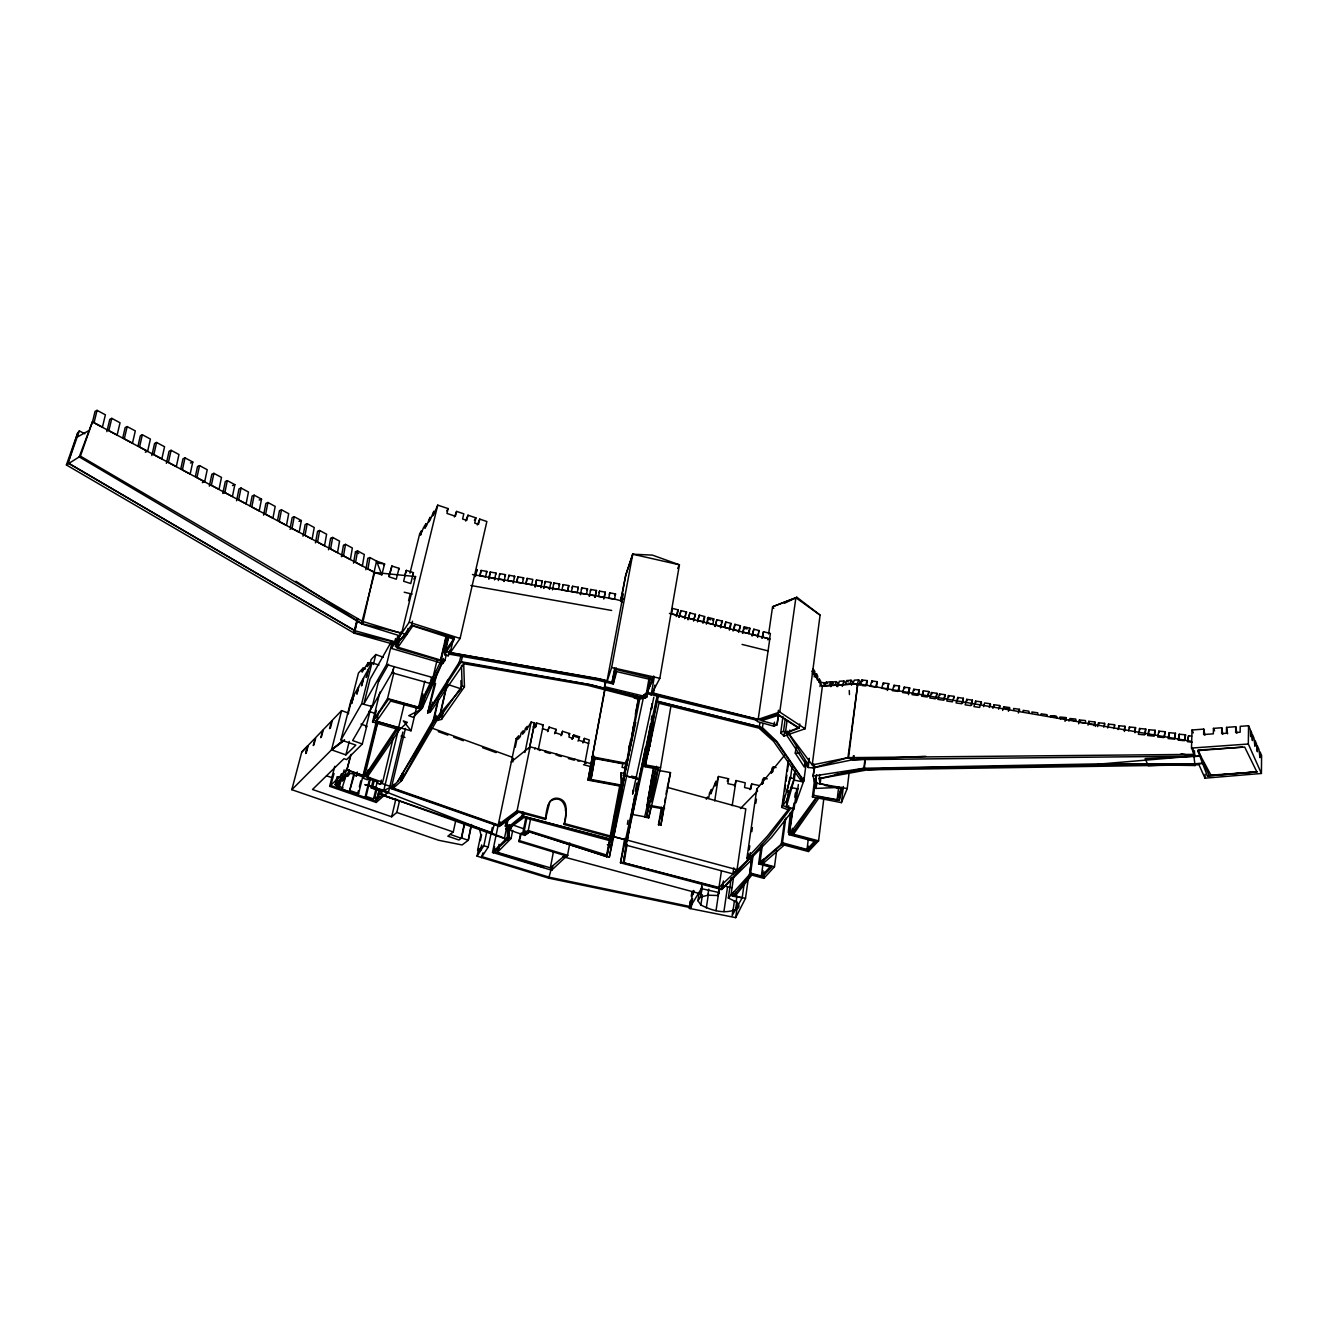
<?xml version="1.0" encoding="UTF-8"?>
<svg xmlns="http://www.w3.org/2000/svg" width="1328" height="1328" viewBox="0 0 1328 1328"><rect width="100%" height="100%" fill="white"/><g stroke="black" fill="none" stroke-linecap="round" stroke-linejoin="round"><path stroke-width="1.5" d="M635.763 722.382L622.035 786.475L620.956 786.259L621.106 772.813L624.791 773.51M1195.034 765.625L1194.287 763.832L1203.865 763.318L1209.376 775.867L1207.368 775.917L1256.869 771.883L1207.368 775.917L1197.756 750.652L1242.427 747.116M865.507 758.022L864.362 768.248L868.18 769.808L1198.985 764.779L1204.994 778.175L1261.417 773.46L1261.6 755.466L1260.023 751.864L1259.957 757.657L1258.944 749.407L1257.417 745.921L1257.35 751.731L1256.487 743.813L1255.01 740.41L1254.927 746.253L1253.931 737.953L1252.503 734.699L1252.42 740.559L1251.756 733.023L1250.76 730.732L1250.677 736.592L1250.229 729.52L1248.569 725.719L1240.219 726.35L1240.136 732.226L1235.654 732.558L1235.754 726.698L1226.557 727.379L1226.441 733.239L1221.644 733.604L1221.76 727.744L1213.443 728.375L1213.327 733.82L1203.633 734.55L1203.782 729.105L1192.029 730.002L1191.498 748.162M1254.877 772.049L1210.97 775.154L1197.756 750.652M507.512 828.772L507.346 839.611L493.435 852.377L494.63 848.542M1261.417 773.46L1248.32 744.012L1248.569 725.719M1236.849 733.189L1235.754 726.698M1227.62 733.836L1226.557 727.379M1222.756 734.168L1221.76 727.744M798.344 784.533L795.937 802.859L803.374 782.026L803.49 778.009M1193.025 748.926L1195.034 765.526L1099.318 763.866L864.362 768.248M1191.166 741.29L857.772 683.737L848.542 757.641L853.539 759.682L1194.735 756.097L1194.436 750.735M1204.878 735.148L1203.782 729.105M1204.994 778.175L1205.094 774.241M1195.084 756.147L1191.515 748.062L1248.32 744.012M634.784 795.19L623.347 862.652L722.233 888.947L768.912 836.972L790.641 808.503L782.773 805.581L786.442 800.85L793.663 779.968L793.878 773.925M824.389 684.152L824.472 682.741L820.77 682.459M397.67 636.278L396.209 642.171L394.101 644.395L354.41 633.273L357.597 618.865M619.894 784.964L610.05 836.972L563.802 824.422C568.633 814.612 565.778 792.484 550.473 800.983M563.802 824.422L564.45 823.543C565.213 815.674 570.027 801.647 558.955 798.51C547.269 795.671 546.356 811.989 545.426 819.442L516.492 811.591M788.234 832.473L790.475 812.387M486.546 572.916L486.795 571.405L481.085 570.426L480.105 575.505M854.004 755.599L853.539 759.682L925.666 756.313M814.711 778.822L812.404 796.933L841.421 802.643L847.231 788.583L849.173 772.282M865.092 758.022L863.881 768.248L819.193 778.656L820.123 783.869L826.929 785.097M744.161 883.9L742.186 897.828L732.857 896.217L751.299 873.99L762.255 876.928L772.016 866.869L760.081 863.449L782.624 843.795L808.038 850.302L816.338 841.321L791.538 834.432L817.749 796.651L839.246 800.435L840.475 790.143M841.421 802.643L843.363 786.525M490.248 572.036L488.853 578.892L490.248 572.036L495.958 573.015L495.693 574.526M812.404 796.933L813.599 795.306L837.138 799.722L838.599 787.62M819.691 774.539L819.193 778.656L867.699 769.808L863.881 768.248L813.101 776.067L816.039 788.417L839.91 787.371M625.886 848.824L626.384 844.757L623.347 862.652M784.732 819.509L781.246 844.276L808.42 851.53L818.579 840.84L823.858 798.377M84.843 433.791L79.348 430.903L77.721 432.862L66.4 464.949L354.227 633.157L357.68 618.914M813.599 795.306L815.392 781.196M781.246 844.276L782.474 842.749L807.009 849.472L808.304 839.23M808.038 850.302L808.553 846.251M808.42 851.53L808.935 847.43M820.123 783.869L820.887 777.81M787.205 731.081L786.641 735.181L808.171 767.501L813.168 767.899L852.941 759.699L853.439 755.698M701.981 887.901L701.201 893.993L562.806 856.66M789.811 730.101L789.264 734.201L812.221 764.961L822.381 686.178L857.772 683.737L847.945 757.657L813.168 767.899L813.682 763.866M824.024 686.261L824.472 682.741M805.1 760.977L804.303 767.053L795.273 753.142L796.086 747.017M816.006 677.297L816.471 673.761L813.151 673.777M671.121 704.919L660.564 767.684L648.745 817.865L644.628 817.102L655.783 768.729L645.076 766.754L658.97 703.259L758.985 728.142L773.626 741.356L800.917 780.515L803.855 781.013L806.196 762.953M817.301 679.853L817.766 676.334L816.471 673.761M818.812 682.227L819.26 678.708L820.671 681.297L819.974 686.559M808.171 767.501L809.217 759.433M499.56 575.19L499.76 573.646L505.47 574.642L505.188 576.136M807.009 849.472L814.462 841.371L789.147 834.731L792.617 808.47M789.147 834.731L793.995 803.158M794.791 797.115L795.323 793.098M624.724 838.4L620.475 862.818L721.718 889.511L751.233 860.162L750.469 858.901L771.369 837.503L794.094 808.802L796.767 788.633M782.956 716.605L780.715 732.873L783.968 736.044L805.15 728.757L820.09 615.113L796.933 597.301L772.581 606.73L768.63 633.954M791.538 834.432L792.351 828.29M812.487 674.192L813.201 668.88L814.894 671.619L814.197 676.915M793.48 834.183L818.745 798.178L816.139 797.597L790.011 833.337L793.48 834.183L794.011 830.149M800.917 780.515L801.448 776.498M794.094 808.802L786.359 806.826L788.517 790.691M788.699 805.764L788.168 809.781L781.893 807.457L790.542 777.893L792.069 766.356M782.474 842.749L785.761 818.148M809.233 758.255L807.889 764.131L787.853 732.442L799.224 728.01L799.771 723.959M786.359 806.826L794.41 778.706L795.439 771.02M781.893 807.457L788.151 761.11M699.175 892.549L697.93 900.699L700.869 904.966C711.841 910.776 726.881 915.092 738.235 908.037A20.617 7.702 9 0 0 736.11 901.828L728.325 898.027L749.606 874.488L763.866 878.356L774.473 866.769L776.664 850.551M782.773 805.581L784.134 795.439M784.682 791.388L785.495 785.313M786.043 781.246L786.873 775.17M787.421 771.12L788.234 765.044M789.928 777.129L786.989 792.069M780.715 732.873L783.553 731.014L785.246 718.797M763.866 878.356L764.696 872.214M783.968 736.044L784.533 731.944M778.557 714.647L777.013 724.856L761.475 720.706L778.64 715.228L798.327 727.893L785.412 732.774L787.089 720.589M733.554 877.36L730.948 895.321L735.065 896.251L751.681 875.235L749.606 874.488L750.619 873.143L761.342 875.965L770.107 866.985L758.62 863.897L761.16 845.67M758.62 863.897L759.965 862.602L762.471 844.525M760.081 863.449L760.629 859.465M773.394 766.82L772.73 771.634L771.336 773.012L772 768.215L773.394 766.82L776.083 767.617M774.473 866.769L762.571 863.615L763.318 859.349M761.342 875.965L763.65 859.432M762.255 876.928L763.102 870.819M508.724 576.784L508.939 575.256L514.666 576.236L514.368 577.746M654.87 685.115L653.476 693.133L651.6 694.677L756.147 720.058L757.425 721.602L773.875 726.2L774.44 722.15M658.555 695.49L626.999 840.06L612.407 836.325L639.913 698.229L647.616 692.486L760.313 720.025L777.859 714.315L778.424 710.248M778.424 714.713L777.013 724.856L773.875 726.2M847.231 788.583L815.425 783.039L816.554 774.905M627.032 844.558L624.044 862.918L718.979 887.469L747.764 860.112L746.917 858.32L756.761 789.098L784.466 755.416M747.764 860.112L748.627 854.02M749.208 849.953L749.789 845.886M751.814 831.643L752.378 827.576M755.848 803.191L756.429 799.124M749.49 858.618L750.337 852.626M690.626 900.334L689.381 908.402L735.679 917.648L745.506 898.359L748.378 877.924M751.233 860.162L751.797 856.095M749.457 874.637L752.046 856.278M749.606 874.488L752.179 856.112M750.619 873.143L753.208 854.668M762.305 784.267L763.998 778.042L767.269 778.889M669.412 613.42L769.792 639L758.188 719.328L756.147 720.058L779.752 712.057L795.887 597.749L796.933 597.301L784.483 603.261M815.425 783.039L816.571 774.921M629.273 751.615L634.137 722.98L630.966 743.182M733.006 909.497L732.143 915.573L742.186 897.828M750.054 789.629L751.681 783.952L759.417 785.578M732.99 910.825L734.467 900.633M735.065 896.251L735.646 892.25M803.208 780.416L776.399 741.92L759.35 726.698L759.915 722.681M751.681 783.952L750.967 788.948L746.502 788.002L744.56 787.521L745.24 782.823L736.044 780.549L734.484 786.209M736.11 901.828L736.974 895.786M735.612 909.431L736.791 901.264M803.855 781.013L776.963 741.522L762.421 727.644L763.002 723.611M735.679 917.648L737.14 907.439M728.325 898.027L731.247 877.941M632.344 811.757L627.414 840.159L623.828 844.542L732.89 873.874L733.77 867.815M732.857 896.217L733.438 892.25M732.89 873.874L737.04 869.707L745.821 808.935L667.951 787.521M523.298 579.323L523.614 577.813L517.887 576.833L516.891 581.913M722.233 888.947L723.411 880.962M762.72 637.075L763.5 631.696L770.389 633.489L769.609 638.884L762.72 637.075L761.907 638.303L763.5 631.696M723.909 911.606L727.478 887.22M816.039 788.417L816.919 782.408M542.007 582.411L542.222 580.967L536.495 579.971L535.118 586.843L536.495 579.971M718.979 887.469L721.403 871.185M697.93 900.699L700.454 897.13L707.841 895.221L718.116 895.504L718.714 891.486M716.024 910.693L719.328 888.366M718.116 895.504L719.909 888.548M732.176 805.731L736.044 780.549M758.172 633.622L757.641 637.208L759.334 630.634L753.823 629.206L752.113 635.797L753.823 629.206M721.718 889.511L722.615 883.419M707.841 895.221L708.754 889.162M706.33 907.904L708.471 893.678M748.378 633.008L749.822 628.227L744.294 626.799L742.584 633.39L744.294 626.799M749.822 628.227L749.009 633.605L743.481 632.194M708.82 797.53L709.517 792.982L711.476 789.413L710.779 793.978L715.908 781.262L715.194 785.944L716.423 783.719L718.448 776.482L728.574 778.756L727.844 783.653L735.347 785.246M700.869 904.966L702.429 894.806M814.628 765.941L813.101 776.067L814.562 768.082M738.949 630.601L740.426 625.754L734.899 624.326L733.073 631.032M738.667 632.394L740.426 625.754M689.381 908.402L701.333 888.631L701.948 884.564M714.713 800.95L718.448 776.482M700.454 897.13L702.014 886.888M527.067 578.394L525.921 583.756L531.665 584.735L532.794 579.39L527.067 578.394L526.071 583.49M729.686 628.327L730.251 624.741M729.404 630.119L731.313 623.446L725.769 622.019L724.225 626.932M690.261 901.563L689.365 907.406L548.696 878.157L477.067 856.145L478.711 848.393M691.257 896.284L691.871 892.25M692.884 890.988L690.46 906.592L691.34 906.792L692.602 898.608M734.899 624.326L734.069 629.704L739.596 631.132M693.233 894.524L693.863 890.441M725.769 622.019L724.922 627.397L730.466 628.825M357.265 618.566L353.895 632.477L398.035 642.935L399.462 637.091M721.071 624.26L720.506 627.845L722.415 621.155L716.871 619.728L715.028 626.451L716.871 619.728M713.767 618.898L712.904 624.276L707.359 622.849L708.222 617.47L713.767 618.898L712.738 620.209M706.396 624.177L708.222 617.47M622.035 786.475L626.368 760.164M703.259 621.471L703.857 617.902M702.977 623.264L704.886 616.574L699.325 615.146L697.781 620.076M693.83 619.263L695.44 614.366L689.879 612.922L688.037 619.645L689.879 612.922M693.531 621.056L695.44 614.366M661.41 807.291L658.489 824.788L660.896 825.236L664.116 805.797M664.764 801.913L665.411 798.012M666.058 794.127L666.689 790.243M660.896 825.236L670.491 772.597L658.92 770.456M697.482 621.869L699.325 615.146M369.865 557.544L367.939 568.965L374.645 572.501L415.564 576.551L401.637 633.356L399.927 635.846L362.461 624.21L376.554 561.113L369.865 557.544L367.806 558.308L365.881 569.729M685.248 615.163L684.634 618.732L686.559 612.042L680.982 610.598L679.139 617.337L680.982 610.598M676.5 614.764L678.11 609.867L672.549 608.423L671.619 613.802L677.197 615.229L678.11 609.867M658.489 824.788L662.489 808.686L647.4 806.063L647.101 804.868L652.131 775.303M647.4 806.063L653.127 769.393M353.53 563.138L355.506 551.684L357.564 550.904L364.32 554.523L362.378 565.96L355.589 562.375L357.564 550.904M650.604 723.86L643.383 765.642L658.057 768.348L646.52 817.102L632.609 814.529L645.458 747.448M651.301 719.892L651.982 715.908M648.944 678.84L646.454 693.1L651.152 694.909L659.833 678.293L679.421 564.815L652.446 555.121L632.742 554.208L625.754 575.09L620.823 601.484M645.076 766.754L655.949 704.222M620.475 862.818L657.393 694.876M647.798 754.37L653.476 724.026L649.857 746.037M620.956 786.259L588.038 780.117L604.688 689.531M620.989 785.213L611.926 836.208L610.814 835.959L609.452 838.848L610.565 839.097L611.959 831.029M614.051 818.944L614.748 814.911M627.364 824.323L628.061 820.289M632.643 794.028L633.356 789.977M646.454 693.1L652.961 680.069L653.658 676.035M651.152 694.909L654.306 676.799M635.315 791.239L636.726 783.088M652.363 703.608L651.351 709.434L653.841 697.183M343.504 555.868L345.529 544.364L352.352 547.999L350.36 559.486L343.504 555.868L341.445 556.648L343.471 545.161L345.529 544.364M630.584 740.045L622.45 785.91L589.466 779.835L593.35 757.757L626.799 764.115L638.735 697.2M641.889 698.777L638.519 698.146L635.365 714.082M605.352 682.177L604.223 688.269L645.076 698.312L645.79 694.295M645.076 698.312L646.935 696.901L647.632 692.884M647.616 692.486L650.089 678.376M621.056 772.796L622.251 785.28L590.993 779.436L594.695 758.537L622.815 763.766L622.052 767.385L626.069 768.115L626.999 763.417L592.122 756.777M525.058 834.914L529.64 831.61L606.796 856.776L610.465 839.711L612.324 836.358L621.388 785.363L612.407 836.325M607.361 844.641L611.229 845.87L612.988 835.959M617.553 810.213L618.267 806.245M562.84 842.55L609.303 857.307L613.204 835.279M615.229 824.754L626.534 761.193M628.675 749.158L629.389 745.141M613.719 836.657L624.575 775.469M328.531 549.775L330.606 538.238L332.664 537.442L339.553 541.127L337.511 552.647L330.589 548.979L332.664 537.442M609.585 838.831L606.68 855.099L528.262 830.531L523.664 833.835L522.701 833.503L526.087 816.62M523.647 828.772L512.492 824.854L510.583 829.253L508.79 828.622L523.863 817.517L609.751 840.624L610.465 836.623M544.895 582.975L545.177 581.465L550.904 582.461L549.443 589.3L549.792 587.823L544.048 586.827L543.783 588.337L545.177 581.465M315.466 542.886L317.575 531.3L319.633 530.486L326.605 534.221L324.513 545.775L317.525 542.073L319.633 530.486M449.777 650.156L448.864 654.09L597.318 680.102L613.237 684.003L616.209 667.951M302.983 536.18L305.141 524.543L307.183 523.73L314.238 527.482L312.113 539.102L305.025 535.367L307.183 523.73M588.038 780.117L604.871 690.062M677.678 568.417L679.421 564.815L632.742 554.208L611.66 667.519L606.78 682.426L623.297 593.931L620.956 598.015L624.027 598.911M589.466 779.835L593.915 755.947M590.993 779.436L595.093 757.392M448.134 637.606L444.88 651.583L598.712 678.99L612.059 682.343L614.665 668.233M1185.539 734.816L1184.46 740.692L1178.168 740.111L1179.264 734.235L1185.539 734.816L1184.875 740.177M290.317 527.299L292.16 517.571L294.218 516.725L301.34 520.543L299.165 532.196L292.011 528.411L289.952 529.241M553.577 584.503L553.859 582.975L559.586 583.971L558.49 589.333L552.763 588.337M529.241 749.341L534.62 722.996L531.167 722.05L526.519 729.802L527.216 726.366L525.307 728.491L524.593 731.927L522.535 734.201L523.265 730.682L521.024 733.172L520.294 736.675L518.086 739.132L518.8 735.712L516.177 738.617L492.522 852.41L551.618 870.205L567.537 855.282L569.845 843.081M584.785 763.749L589.267 739.962L584.403 738.401L582.926 742.701L584.403 738.401M620.541 601.053L625.77 575.09M604.223 688.269L605.651 682.708M1175.446 733.255L1174.35 739.115L1168.092 738.551L1169.204 732.691L1175.446 733.255L1174.782 738.617M1178.683 739.613L1179.264 734.235M292.011 528.411L294.218 516.725M509.122 829.585L508.06 839.578L509.188 833.586L508.06 839.578L369.333 785.363M615.511 593.915L614.482 599.293L608.755 598.247L609.768 592.869L615.511 593.915L615.13 595.342M611.229 845.87L613.038 836.275M1168.623 738.053L1169.204 732.691M551.137 869.558L548.696 878.157M551.618 870.205L552.382 866.188M603.742 599.011L605.269 592.172L599.542 591.126L599.127 592.603M551.983 869.857L552.747 865.839M605.269 592.172L604.24 597.55L598.496 596.488L599.542 591.126M578.045 741.157L579.523 736.841L573.679 734.965L572.202 739.298L573.679 734.965M508.109 824.688L507.296 828.705L523.381 816.454L610.565 839.097L612.092 831.079M612.855 827.078L613.619 823.078M614.383 819.077L620.89 785.031M647.682 801.083L653.791 769.061M648.745 817.865L651.052 805.847M651.816 801.846L658.323 767.833M1165.054 731.711L1163.942 737.555L1157.717 736.99L1158.829 731.147L1165.054 731.711L1164.407 737.057M277.569 520.427L279.461 510.666L281.503 509.819L288.707 513.67L286.483 525.357L279.245 521.539L281.503 509.819M499.029 844.342L497.386 852.344L550.34 867.848L553.427 851.763M841.886 787.272L837.138 799.722M1155.128 730.284L1153.999 736.11L1147.79 735.529L1148.936 729.719L1155.128 730.284L1154.48 735.612M596.471 590.479L595.01 597.318L596.471 590.479L590.744 589.483L590.396 590.977M560.997 735.729L562.508 731.296L569.646 733.571L568.948 737.123L573.015 738.418M606.796 856.776L610.764 836.441M646.52 817.102L649.707 800.85M650.488 796.783L656.447 766.306M1145.085 734.384L1145.732 729.055L1139.557 728.491L1138.411 734.301L1144.587 734.882L1145.732 729.055M1148.371 735.065L1148.936 729.719M1191.714 736.127L1188.56 735.778L1187.415 741.671L1192.162 742.186M1187.863 741.14L1188.56 735.778M263.575 515.131L265.882 503.378L267.924 502.499L275.195 506.4L272.921 518.136L265.617 514.268L267.924 502.499M562.74 586.113L563.039 584.602L568.766 585.598L567.687 590.96L561.943 589.964L563.039 584.602M587.507 588.885L586.461 594.247L580.718 593.251L580.386 594.745L581.78 587.889L587.507 588.885L587.109 590.362M562.508 731.296L561.81 734.832L555.386 732.79L554.573 733.687L556.083 729.338L549.128 727.097L547.601 731.479L549.128 727.097M590.744 589.483L589.35 596.355L589.682 594.844L595.425 595.84M545.426 819.442L549.842 801.548M625.222 767.966L626.152 763.251M261.533 499.112L259.209 510.898L251.822 506.981L254.179 495.178L261.533 499.112L259.176 500.009M555.386 732.79L556.083 729.338M1134.776 731.446L1135.54 727.578L1129.398 727.014L1128.634 730.881M1134.992 732.757L1135.54 727.578M250.162 505.885L252.137 496.041L254.179 495.178M507.744 820.936L506.117 828.855L524.826 835.395L525.855 830.913M528.262 830.531L530.636 818.612M578.311 587.258L577.232 592.62L571.488 591.624L572.567 586.262L578.311 587.258L577.912 588.736M1124.218 730.151L1124.982 726.3L1118.873 725.752L1118.093 729.587M1124.434 731.462L1124.982 726.3M506.117 828.855L522.07 815.857L522.867 811.856M567.67 590.661L568.766 585.598M550.34 867.848L564.865 855.481L518.949 841.587L520.593 833.469M518.949 841.587L521.539 832.872M538.238 749.938L543.285 724.922L536.728 723.096L534.902 727.694M523.664 833.835L526.851 818.015M236.583 500.772L238.99 488.92L241.032 488.023L248.469 492.007L246.095 503.843L238.625 499.892L241.032 488.023M398.035 642.935L398.483 640.743L406.584 634.336L408.011 628.459M529.573 747.531L533.906 726.267L535.964 726.831L536.728 723.096M497.386 852.344L511.064 838.499L512.724 830.382M394.184 784.167L393.237 788.185L498.116 824.92L517.09 810.694L530.104 746.784L591.159 763.716L590.495 764.646M1113.76 728.541L1114.541 724.69L1108.465 724.142L1107.685 727.993M234.84 484.654L232.417 496.539L224.864 492.539L222.822 493.435L225.295 481.533L227.32 480.636L234.84 484.654L232.5 485.583M504.408 838.566L506.781 827.045M508.79 828.622L509.603 824.671M509.155 829.452L507.13 839.528L382.364 794.874L375.492 800.983L330.738 785.462L334.042 773.51M524.942 752.461L531.167 722.05M523.381 816.454L524.178 812.487M572.268 587.773L572.567 586.262M1103.767 727.196L1104.564 723.362L1098.505 722.814L1097.708 726.632M224.864 492.539L227.32 480.636M393.735 784.649L392.806 788.566L499.228 825.867L500.058 821.849M512.774 762.006L513.421 758.886L512.193 757.226L430.77 727.661M552.465 589.848L553.859 582.975M506.466 820.488L505.254 826.398L507.562 820.671M483.027 852.842L481.334 857.606L488.189 847.164L492.306 827.493M493.335 852.875L494.597 846.783M515.281 747.232L516.957 739.098L516.177 738.617M508.06 839.578L509.305 833.552M1088.014 725.171L1088.811 721.353L1094.836 721.884L1095.019 723.328M1094.04 725.719L1094.836 721.884M209.343 486.181L211.849 474.245L213.891 473.332L221.494 477.399L219.02 489.318L211.384 485.284L213.891 473.332M486.745 831.959L483.873 845.67L477.067 856.145M542.222 580.967L540.894 587.756L541.094 586.312L535.367 585.333M202.337 482.645L204.695 481.699L207.218 469.714L199.532 465.613L197.507 466.543L195.365 476.52M481.649 844.957L480.404 850.816L477.599 850.302L480.902 834.714L479.474 828.987M480.354 840.641L481.583 834.781M1078.602 723.793L1079.415 719.992L1085.408 720.523L1085.607 721.967M199.532 465.613L196.959 477.599L204.695 481.699M581.448 589.383L581.78 587.889M609.303 857.307L643.366 697.897L589.267 684.468L461.231 661.726L427.666 712.97L430.206 712.19L463.688 663.701L587.424 685.265L639.781 698.827M1065.023 721.353L1065.836 717.568L1059.877 717.02L1060.192 718.481M192.776 462.011L190.186 474.03L182.384 469.896L185.007 457.861L192.776 462.011L190.435 462.991M523.614 577.813L522.452 583.158L516.725 582.179L517.887 576.833M471.257 824.505L468.269 840.275L471.639 824.588M609.751 840.624L610 839.445L522.07 815.857M667.121 788.284L670.491 772.597M180.791 468.817L182.982 458.791L185.007 457.861M513.206 583.092L514.666 576.236M464.202 824.157L461.264 838.234L450.142 834.399M455.869 820.073L453.263 831.975L447.835 836.192L458.94 840.01L461.596 837.985L464.568 824.29M508.939 575.256L507.777 580.602L513.504 581.581M632.626 793.663L652.264 703.657M171.096 450.292L168.424 462.393L176.325 466.56L178.965 454.508L171.096 450.292L169.071 451.254L166.398 463.339M505.47 574.642L504.009 581.481L504.291 579.971L498.564 578.991M495.958 573.015L494.497 579.855L494.763 578.344L489.036 577.365M498.365 580.519L499.76 573.646M518.584 812.172L499.394 826.497L391.162 788.633L398.118 780.964L433.21 720.423L439.601 717.734L446.324 687.788M151.84 455.57L154.579 443.452L156.588 442.473L164.556 446.739L161.85 458.841L153.865 454.608L156.588 442.473M438.539 699.325L434.04 719.245L439.601 717.734M486.795 571.405L485.6 576.734L479.873 575.754L481.085 570.426M145.316 452.217L147.657 451.205L150.413 439.053L142.362 434.754L140.353 435.733L137.963 446.158M475.424 576.535L477.101 569.513L476.636 571.223M461.231 661.726L462.609 655.65M612.059 682.343L615.047 669.262L652.463 678.309L647.483 692.419L639.532 698.096L591.458 684.916L459.339 662.108L428.346 710.945L435.601 683.505M142.362 434.754L139.573 446.938L147.657 451.205M436.132 715.377L435.202 719.411L401.006 781.296M446.025 688.203L439.07 718.481L462.111 685.962L461.497 665.411M392.806 788.566L401.67 780.715L436.763 720.606L441.543 719.394L443.386 711.31M448.333 638.652L444.598 654.704L448.134 655.8L460.102 638.453L486.861 521.506L479.74 519.115L477.333 524.975M422.221 705.334L421.291 709.301L408.758 715.692L413.157 717.303L422.254 708.222L443.768 659.452M392.856 642.47L391.378 648.413L442.838 663.485L444.93 660.464L446.308 654.455M436.348 719.178L434.571 720.822L433.21 720.423L437.941 700.138M448.134 655.8L449.063 651.782M479.74 519.115L478.528 524.328L474.694 523.049L475.905 517.854L467.971 515.198L465.68 521.024M397.769 781.412L434.571 720.822L435.501 716.788M448.864 654.09L450.192 652.795L453.844 636.992M122.724 438.041L125.164 427.566L127.173 426.57L135.307 430.919L132.501 443.12L124.317 438.804L127.173 426.57M393.254 668.93L392.291 672.864L430.123 683.472L432.978 677.612L437.128 659.867M427.666 712.97L436.962 673.08M404.276 703.956L398.533 727.893L373.633 720.274L388.473 699.358L419.698 707.774L442.29 662.373L440.498 660.033L446.042 636.228M398.782 642.271L397.321 648.213L440.713 660.846L444 646.736M444.946 642.702L445.876 638.668M440.713 660.846L446.739 637.407M430.206 712.19L432.513 702.213M442.29 662.373L443.203 658.406M419.698 707.774L422.951 693.98M360.984 724.059L366.76 726.134L362.312 743.995L346.641 759.599L344.018 758.67L312.495 789.479L391.677 816.803L396.806 812.437L399.628 800.485M423.151 701.35L424.562 695.391M416.61 707.193L411.033 730.798L403.314 720.888L407.347 722.349L399.479 729.786L372.554 721.967L387.544 698.528L422.254 708.222L425.989 692.286M467.971 515.198L466.742 520.393L462.592 519.016L463.821 513.82L456.583 511.413L454.392 516.957M430.123 683.472L431.5 677.579M111.784 418.353L108.863 430.637L117.146 435.02L120.035 422.769L111.784 418.353L109.792 419.366L106.871 431.633M391.677 816.803L395.893 798.975M400.475 781.113L402.334 773.195M422.254 708.222L418.718 706.928L424.827 681.048M403.529 772.846L401.454 780.632M363.938 774.108L362.942 778.142L367.192 779.636L368.188 778.706L377.982 782.142L376.903 783.122L380.356 784.317L381.468 783.321L391.826 786.94L383.809 790.326L379.991 793.463L384.688 795.206L388.523 792.069L402.849 731.994M456.583 511.413L455.421 516.26L446.955 513.438L448.117 508.591L437.742 505.138L434.007 513.87L432.779 515.795L433.907 511.18L430.206 519.862L428.944 521.854L430.073 517.273L426.62 525.506L424.86 528.278L425.989 523.713L423.549 527.565L420.511 535.134L421.64 530.586L419.748 533.574L409.97 573.181M391.162 788.633L405.472 728.441M550.539 583.955L550.904 582.461M388.523 792.069L383.809 790.326L398.217 730.201M839.246 800.435L842.068 788.683L825.319 785.562M92.08 423.698L95.052 411.381L97.044 410.352L105.393 414.801L102.439 427.101L94.072 422.669L97.044 410.352M373.168 779.885L371.209 787.902L374.247 788.965L375.841 787.537L377.301 781.511M369.898 777.461L365.051 797.315L366.096 796.368L373.517 798.941L375.924 789.015M373.517 798.941L374.811 797.779L376.737 789.828M375.492 800.983L376.455 796.983M380.356 784.317L381.385 780.067M334.756 766.289L329.659 786.325L376.222 802.461L377.185 798.493M374.811 797.779L377.268 798.626L379.841 796.335L377.75 795.621L379.194 789.645M377.268 798.626L379.177 790.691M393.237 737.87L382.647 782.258L346.94 769.742L329.659 786.325M366.096 796.368L370.462 778.49M391.378 648.413L409.19 622.251L437.742 505.138M440.498 660.033L395.478 646.487L411.547 625.139L412.51 621.222M371.209 787.902L372.803 786.491L374.264 780.466M621.653 602.779L622.085 600.986L613.785 598.928L472.453 574.509M358.394 790.691L357.415 794.675L358.61 793.58L376.106 722.465M411.033 730.798L376.438 721.469L378.895 711.509M413.423 572.683L410.75 583.556L403.629 581.249L406.335 570.376L413.423 572.683L412.958 574.078M395.478 646.487L396.458 642.503M362.942 778.142L377.052 723.777M364.586 776.365L396.126 728.906L399.479 729.786L367.474 776.747L364.586 776.365L377.849 722.349M399.927 635.846L400.89 631.945M408.559 600.654L410.003 594.795M351.123 754.337L346.857 770.008L363.009 775.668L366.677 775.685L368.122 769.775M367.474 776.747L368.952 770.755M392.291 672.864L394.3 666.573M367.192 779.636L368.171 775.668M387.544 698.528L393.868 672.665M559.221 585.465L559.586 583.971M349.065 769.526L348.069 773.494L352.584 773.66L356.286 775.984L357.265 772.016M390.913 642.403L370.064 679.222L363.839 704.072L386.564 664.564L391.926 642.852M372.554 721.967L379.924 692.12M394.101 644.395L395.561 638.519M359.373 786.724L360.851 780.764M648.197 751.98L650.272 743.63M346.525 773.992L341.811 789.081L349.364 791.704L353.812 773.809M371.442 705.45L366.03 727.213L366.76 726.134M349.364 791.704L354.36 774.822M404.691 575.273L406.335 570.376M378.945 679.67L372.189 706.894L352.65 740.543L362.312 743.995M606.78 682.426L607.211 680.733L598.712 678.658L450.192 652.795M345.512 774.772L344.5 778.789L342.109 777.942L344.118 769.925M461.596 837.985L468.269 840.275L462.094 844.957L438.655 840.292L291.811 789.695L331.535 749.839L345.878 754.885L355.854 745.124L340.947 739.928L361.681 703.724L371.94 662.871L378.961 665.029M337.163 776.614L335.137 784.582L337.461 784.782L338.806 783.503L336.764 782.79L339.852 779.835L342.441 780.748L343.454 776.731M342.109 777.942L344.948 775.22L346.459 769.178M346.94 769.742L350.426 755.848M373.351 664.465L375.841 654.521L383.327 657.31M399.014 568.334L396.292 579.191L389.154 576.883L391.909 566.01L399.014 568.334L398.583 569.729M344.948 775.22L347.72 776.183L349.231 770.157M347.72 776.183L350.111 770.887M354.41 633.273L355.389 629.356M388.888 576.352L391.909 566.01M336.764 782.79L338.275 776.797M370.861 663.585L368.238 662.606L367.242 666.606L370.097 663.585L371.093 659.568L375.841 654.521M337.461 784.782L338.474 780.798M345.878 754.885L349.264 741.439M335.137 784.582L338.009 787.089L341.379 773.826M338.009 787.089L339.453 786.674L341.462 778.706M92.362 421.939L80.41 456.135L79.182 457.031L92.362 421.939L374.645 572.501L381.8 574.825L384.572 563.952L376.554 561.113L376.737 562.923M340.947 739.928L351.024 700.337L353.646 695.64L351.654 703.525L354.028 694.959L358.527 686.908L356.9 694.146L358.925 686.194L363.44 678.093L361.482 685.879L361.93 685.082L363.889 677.297L368.138 669.677L366.163 677.529L366.594 676.749L368.57 668.914L371.94 662.871M348.002 714.198L358.477 673.014L363.092 668.1L365.515 668.997M363.092 668.1L362.079 672.084L368.238 662.606M66.4 464.949L79.232 456.898L362.295 624.127L362.146 621.205L374.645 572.501M362.295 624.127L363.308 620.226L362.428 624.21M348.666 713.169L341.595 710.613L331.535 749.839L344.317 740.393M354.227 633.157L355.24 629.24M459.339 662.108L460.866 656.165M510.583 829.253L511.595 825.335M291.811 789.695L301.755 752.046L307.648 745.904L305.689 753.408L306.303 752.777L308.279 745.257L315.184 738.069L313.242 745.539L313.923 744.825L315.881 737.355L322.721 730.234L320.795 737.671L321.393 737.04L323.318 729.603L331.502 721.087L329.576 728.591L330.523 727.611L332.448 720.108L341.595 710.613M609.369 594.363L609.768 592.869M613.237 684.003L616.707 671.636L652.961 680.069M373.633 720.274L376.438 710.447M1018.31 713.003L1019.373 709.285L1013.596 708.471L1013.895 709.766M1002.657 710.447L1003.719 706.745L1009.479 707.558L1009.795 708.87L1005.96 708.322M1008.417 711.277L1009.479 707.558M998.623 709.235L999.702 705.533L993.975 704.72L992.896 708.405M989.26 707.459L990.339 703.774L984.629 702.96L983.55 706.645M981.243 701.898L979.616 707.426L973.939 706.612L975.565 701.101L981.243 701.898L981.508 703.325M971.598 705.234L972.395 700.155L966.751 699.341L965.107 704.836L970.768 705.649L972.395 700.155M851.497 685.248L852.576 681.646L851.049 680.235L846.65 680.567L845.554 684.169M957.737 697.466L956.094 702.944L961.721 703.757L963.364 698.262L957.737 697.466L958.119 698.91M962.568 703.342L963.364 698.262M384.157 565.363L384.572 563.952L378.696 563.188M494.348 824.356L491.476 833.934L490.032 831.992L384.705 795.738L385.286 794.459M835.129 685.215L836.208 681.629L831.992 682.028L830.913 685.613M836.657 686.46L837.736 682.874L836.208 681.629M837.752 686.609L839.379 681.231L843.894 681.015L845.355 682.459M842.267 686.41L843.894 681.015M849.97 683.854L851.049 680.235M954.068 696.37L952.408 701.848L946.798 701.051L948.458 695.573L954.068 696.37L954.367 697.781M856.975 685.265L858.618 679.87L854.17 680.202L853.074 683.787M859.05 684.883L860.129 681.281L858.618 679.87M945.104 694.727L943.461 700.188L937.867 699.391L939.527 693.946L945.104 694.727L944.324 699.773M937.004 693.332L935.344 698.777L929.783 697.98L931.443 692.535L937.004 693.332L936.24 698.362M928.886 691.556L927.193 696.984L921.682 696.221L923.375 690.809L928.886 691.556L928.206 696.47M632.742 554.208L625.754 575.09M922.694 695.723L923.375 690.809M913.73 689.249L912.037 694.644L917.532 695.407L919.225 689.996L913.73 689.249L914.195 690.543M918.544 694.893L919.225 689.996M909.68 687.904L907.987 693.299L902.525 692.535L904.219 687.157L909.68 687.904L908.485 694.66M899.488 686.028L897.778 691.407L892.333 690.66L894.059 685.298L899.488 686.028L898.774 691.025M829.402 685.381L830.531 681.845L826.232 682.177L825.103 685.713M830.847 686.676L831.975 683.14L830.531 681.845M77.721 432.862L68.043 462.974L354.559 630.617L396.209 642.171M883.319 682.941L881.593 688.286L887.004 689.033L887.453 690.444L888.731 683.671L883.319 682.941L883.834 684.368M887.004 689.033L888.731 683.671M871.882 680.965L870.155 686.294L875.55 687.041L877.26 681.696L871.882 680.965L872.413 682.393M876.563 686.659L877.26 681.696M860.195 685.331L861.922 680.002L867.217 680.6L865.474 685.929L861.955 685.53M866.653 685.58L867.217 680.6M79.348 430.903L68.043 462.974L354.244 630.252M822.381 686.178L811.79 671.121M812.221 764.961L847.945 757.657L852.941 759.699M610.565 839.097L611.926 836.208M418.718 706.928L440.116 662.655L442.838 663.485M706.297 799.224L707.525 796.966M378.513 681.795L388.556 664.232M446.789 510.882L448.117 508.591M393.337 670.507L372.338 706.629L361.681 703.724M727.18 781.096L728.574 778.756M690.245 908.601L691.34 906.792L549.643 877.31L482.213 856.726M474.395 520.244L475.905 517.854M444.598 654.704L454.325 639.332L412.792 625.886L397.321 648.213M534.769 749.208L535.383 748.245M539.6 750.552L540.214 749.59M545.708 751.117L545.078 752.063L550.174 753.474L550.805 752.528M413.838 579.141L415.564 576.551M366.677 775.685L398.533 727.893M556.2 755.151L556.83 754.188M376.438 721.469L390.581 701.068L421.291 709.301M574.958 759.218L574.294 760.164L568.367 758.52M444.88 651.583L454.442 637.938L411.547 625.139M548.182 805.366L548.813 804.453M580.12 760.645L577.946 761.176M441.543 719.394L464.451 686.825L463.721 664.216M585.864 763.368L586.528 762.421M428.346 710.945L447.486 684.385L447.453 680.251M565.28 810.246L565.944 809.35M676.201 616.557L677.197 615.229M685.547 613.37L686.559 612.042M758.437 631.829L759.334 630.634M533.906 726.267L533.175 727.213L534.62 722.996M788.168 809.781L767.451 836.076L746.917 858.32M721.37 622.467L722.415 621.155M460.949 680.583L461.115 688.85L435.202 719.411L438.14 720.357M306.336 752.677L305.689 753.408L307.664 745.888L301.755 752.046M568.816 734.467L569.646 733.571M579.523 736.841L578.709 737.704L572.866 735.845M771.302 772.713L772.63 771.286M740.393 808.586L757.574 790.99L756.761 789.098M762.571 863.615L759.965 862.602L781.445 844.06L784.483 844.874L763.102 863.449L759.965 862.602M763.998 778.042L762.637 779.387L761.957 784.151L763.318 782.806M492.522 852.41L507.495 837.553L511.064 838.499M566.873 856.278L567.886 855.282M342.441 780.748L344.5 778.789M356.286 775.984L357.381 774.954L363.905 777.245M542.305 725.818L543.285 724.922M377.75 795.621L379.858 793.729L384.771 794.891L376.222 802.461M372.803 786.491L387.212 793.065M392.524 789.098L393.47 788.268M383.028 790.907L382.099 791.704L374.247 788.965M342.873 740.509L331.535 749.839L344.55 739.912M511.214 761.907L530.104 746.784M700.752 889.66L701.898 888.781M499.228 825.867L517.937 811.989M477.599 850.302L483.873 845.67L488.189 847.164M499.328 848.243L494.481 851.812L543.584 867.45M524.826 835.395L529.54 832.009L562.84 842.55M77.157 437.111L88.312 430.919M767.783 639.797L769.792 639M786.641 735.181L789.264 734.201M298.983 521.389L301.34 520.543M835.129 774.539L864.976 769.211L903.521 767.949L1194.685 763.832L1099.318 763.866M821.6 685.912L857.772 683.737M1195.217 756.362L1200.695 756.047L1198.039 750.038L1244.685 747.066L1256.869 771.883M868.18 769.808L897.18 768.298M1199.865 756.213L1145.151 758.587L1148.205 765.708L1202.62 763.434M891.005 758.238L852.277 759.583L851.414 757.873M1194.353 754.37L848.542 757.641M1194.685 763.832L1098.223 764.164L1193.324 756.113L1181.107 753.773M795.273 753.142L799.29 753.159M1069.787 718.498L1075.763 719.046L1075.979 720.49M1079.166 722.432L1085.092 723.146M1089.475 724.225L1095.384 725.038L1095.633 726.433M1074.75 720.672L1068.808 719.726L1068.974 721.137M836.773 788.035L842.516 789.031M470.859 585.499L611.66 610.465M645.491 764.911L660.564 767.684M647.101 804.868L664.631 808.088M790.492 787.454L798.062 788.898M638.453 698.445L633.722 697.482L636.726 698.86M730.948 895.321L745.506 898.359M790.542 777.893L794.41 778.706M793.663 779.968L803.374 782.026M719.311 892.599L701.333 888.631M611.66 667.519L659.833 678.293M406.584 634.336L362.046 623.762L295.928 581.266M404.193 592.205L412.161 594.131M604.887 686.775L646.935 696.901M723.694 885.759L731.645 887.718M742.037 644.412L768.165 650.903M657.509 701.499L759.35 726.698M631.597 776.15L637.158 777.544M653.476 693.133L758.188 719.328M656.347 700.918L762.421 727.644M707.26 618.815L710.912 619.744M743.398 628.011L747.083 628.957M698.445 620.525L704.006 621.952M716.008 625.106L721.569 626.534M753.026 634.601L758.537 636.029M680.069 615.976L685.646 617.42M688.983 618.3L694.544 619.744M583.473 764.696L591.342 766.754M623.28 775.137L637.623 778.889M790.011 833.337L818.579 840.84M612.324 836.358L626.799 840.192M375.841 787.537L364.885 784.616L383.809 790.326M623.214 775.17L637.44 779.005M627.414 840.159L737.04 869.707M517.09 810.694L546.057 818.546M564.45 823.543L610.747 836.092M557.843 755.599L561.13 756.512M386.564 664.564L432.978 677.612M519.929 840.807L567.537 855.282M362.278 621.305L401.637 633.356M409.19 622.251L460.102 638.453M441.626 659.402L444.93 660.464M542.521 728.674L548.431 730.566M578.859 740.294L588.619 743.398M447.486 684.385L461.115 688.85M396.806 812.437L453.263 831.975M326.505 775.784L332.266 777.793M382.232 795.19L395.678 799.871M339.453 786.674L343.039 787.919M350.409 790.724L358.61 793.58M438.24 731.612L447.868 735.114M453.661 737.206L463.306 740.709M482.579 747.697L496.074 752.594M368.902 711.277L374.38 713.252M433.277 720.34L434.571 720.822M401.073 736.094L404.957 737.521M462.111 685.962L464.451 686.825M355.506 551.684L358.726 553.51M80.41 456.135L362.146 621.205M777.859 714.315L799.224 728.01M779.752 712.057L805.15 728.757M820.09 615.113L795.887 597.749L772.581 606.73L773.792 608.373M831.992 682.028L833.519 683.273M846.65 680.567L848.243 681.961M826.232 682.177L827.693 683.472M783.553 731.014L785.412 732.774M348.069 773.494L349.131 774.855M861.922 680.002L862.602 681.463M1213.443 728.375L1214.589 730.848M1192.029 730.002L1193.308 732.923M376.554 561.113L381.8 574.825M894.059 685.298L894.557 686.725M904.219 687.157L904.717 688.585M931.443 692.535L931.858 693.98M939.527 693.946L939.925 695.374M948.458 695.573L948.856 697.017M966.751 699.341L967.116 700.786M999.702 705.533L1000.05 706.911M975.565 701.101L975.914 702.529M1003.719 706.745L1004.034 708.04M993.975 704.72L994.307 706.164M1019.373 709.285L1019.672 710.58M1050.68 717.236L1050.365 715.792L1056.291 716.323L1056.524 717.767M1023.39 711.808L1023.091 710.364L1028.885 711.194L1029.117 712.621M1032.171 713.418L1031.873 711.974L1037.699 712.804L1037.915 714.232M1041.418 715.261L1041.135 713.817L1046.995 714.663L1047.194 716.074M1079.415 719.992L1079.697 721.436M1051.112 717.236L1050.846 715.792L1056.723 716.639L1056.905 718.066M990.339 703.774L990.605 705.185M1088.811 721.353L1089.076 722.797M1114.541 724.69L1114.806 726.084M1060.524 719.212L1060.275 717.767L1066.185 718.614L1066.351 720.025M1098.505 722.814L1098.754 724.258M1118.873 725.752L1119.106 727.063M1108.465 724.142L1108.714 725.603M1129.398 727.014L1129.613 728.342M1065.836 717.568L1066.052 718.996M1139.557 728.491L1139.756 729.968M1158.829 731.147L1159.012 732.624M1104.564 723.362L1104.73 724.806M849.256 690.51L849.439 694.577"/></g></svg>
